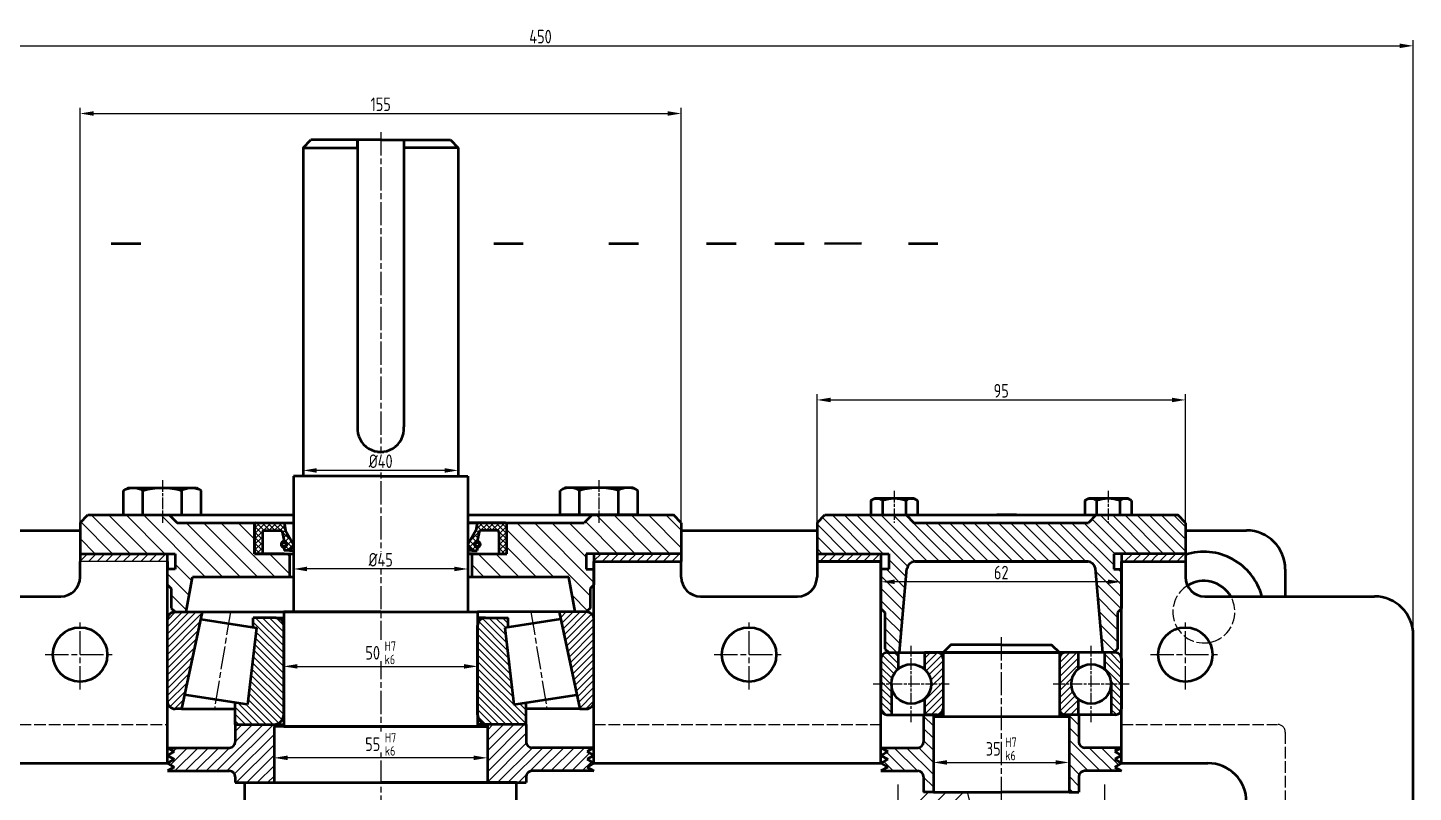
# Model space of a CAD drawing. Header units: millimetres. Extents: x -11122 to -2883, y -3177 to -1688.
# Drawn here: x -8144.8 to -7787.5, y -2977.8 to -2780.7 of the extents above; entities that cross this region are included whole.
import ezdxf

# ---------------------------------------------------------------- set-up
doc = ezdxf.new("R2010")
doc.units = ezdxf.units.MM
doc.header["$LTSCALE"] = 0.5
for name, pattern in [('AM_ISO02W050', [7.5, 6, -1.5]), ('AM_ISO08W050', [18, 12, -1.5, 3, -1.5]), ('AM_ISO08W050x2', [9, 6, -0.75, 1.5, -0.75])]:
    doc.linetypes.add(name, pattern=pattern)
for name, color, linetype, lineweight in [('AM_0', 7, 'Continuous', 50), ('AM_0N', 7, 'Continuous', 50), ('AM_3', 6, 'AM_ISO02W050', 25), ('AM_4', 3, 'Continuous', 25), ('AM_5', 3, 'Continuous', 25), ('AM_7', 4, 'AM_ISO08W050', 25), ('AM_8N', 1, 'Continuous', 25), ('nét đậm', 7, 'Continuous', 50), ('Đường tâm', 4, 'AM_ISO08W050', 25)]:
    doc.layers.add(name, color=color, linetype=linetype, lineweight=lineweight)
doc.styles.add('TCVN', font='tcvn+7284-2003i.ttf', dxfattribs={"width": 0.8, "height": 3.5})
doc.dimstyles.new('MyTemplate$0', dxfattribs={"dimtxt": 3.5, "dimasz": 3.5, "dimexe": 1.5, "dimexo": 0, "dimtad": 1, "dimtoh": 1, "dimdec": 0, "dimzin": 0, "dimtxsty": 'TCVN', "dimcen": 0, "dimclrd": 3, "dimclre": 3, "dimclrt": 1, "dimadec": 0, "dimazin": 0, "dimtfac": 1, "dimtdec": 0, "dimtofl": 0, "dimtmove": 0, "dimatfit": 3, "dimfxl": 1, "dimtfill": 1, "dimtolj": 1, "dimtzin": 0, "dimarcsym": 0})

# ---------------------------------------------------------------- blocks, each defined once
blk = doc.blocks.new('M10_dau_lu_long')
at = {"layer": 'AM_0'}
for p, q in [((3376.73, 3414.67), (3375.57, 3414)), ((3375.57, 3407.67), (3375.57, 3414)), ((3394.41, 3414.67), (3376.73, 3414.67)), ((3394.41, 3414.67), (3376.73, 3414.67)), ((3380.57, 3407.67), (3380.57, 3414)), ((3390.57, 3407.67), (3390.57, 3414)), ((3394.41, 3414.67), (3395.57, 3414)), ((3395.57, 3407.67), (3395.57, 3414)), ((3395.57, 3407.67), (3375.57, 3407.67))]:
    blk.add_line(p, q, dxfattribs=at)
for centre, radius, start, end in [((3378.07, 3409.67), 5, 60, 120), ((3385.57, 3395.67), 19, 74.7385, 105.2615), ((3393.07, 3409.67), 5, 60, 120)]:
    blk.add_arc(centre, radius, start, end, dxfattribs=at)
blk = doc.blocks.new('*D129')
at = {"layer": 'AM_5', "color": 3, "lineweight": -2, "transparency": 16777216}
for p, q in [((-8078.75, -2946.33), (-8078.75, -2943.85)), ((-8075.25, -2945.35), (-8032.25, -2945.35)), ((-8028.75, -2946.33), (-8028.75, -2943.85))]:
    blk.add_line(p, q, dxfattribs=at)
at = {"layer": 'AM_5', "color": 3, "transparency": 16777216}
for points in [[(-8075.25, -2944.77), (-8075.25, -2945.93), (-8078.75, -2945.35)], [(-8032.25, -2944.77), (-8032.25, -2945.93), (-8028.75, -2945.35)]]:
    blk.add_solid(points, dxfattribs=at)
at = {"layer": 'AM_5', "color": 1, "transparency": 16777216, "insert": (-8053.75, -2941.85), "char_height": 3.5, "attachment_point": 5, "style": 'TCVN', "bg_fill": 3, "box_fill_scale": 1.1, "bg_fill_color": 256, "bg_fill_true_color": 13158600, "bg_fill_transparency": 0}
blk.add_mtext('\\A1;50{}{\\H0.7x;\\C3;\\S H7^  k6;} ', dxfattribs=at)
blk = doc.blocks.new('*D130')
at = {"layer": 'AM_5', "color": 3, "lineweight": -2, "transparency": 16777216}
for p, q in [((-8076.25, -2920.31), (-8076.25, -2918.74)), ((-8031.25, -2920.31), (-8031.25, -2918.74)), ((-8034.75, -2920.24), (-8072.75, -2920.24))]:
    blk.add_line(p, q, dxfattribs=at)
at = {"layer": 'AM_5', "color": 3, "transparency": 16777216}
for points in [[(-8072.75, -2919.65), (-8072.75, -2920.82), (-8076.25, -2920.24)], [(-8034.75, -2919.65), (-8034.75, -2920.82), (-8031.25, -2920.24)]]:
    blk.add_solid(points, dxfattribs=at)
at = {"layer": 'AM_5', "color": 1, "transparency": 16777216, "insert": (-8053.75, -2917.86), "char_height": 3.5, "attachment_point": 5, "style": 'TCVN', "bg_fill": 3, "box_fill_scale": 1.1, "bg_fill_color": 256, "bg_fill_true_color": 13158600, "bg_fill_transparency": 0}
blk.add_mtext('\\A1;%%C45', dxfattribs=at)
blk = doc.blocks.new('*D131')
at = {"layer": 'AM_5', "color": 3, "lineweight": -2, "transparency": 16777216}
for p, q in [((-8073.75, -2875.92), (-8073.75, -2896.33)), ((-8033.75, -2875.92), (-8033.75, -2896.33)), ((-8037.25, -2894.83), (-8070.25, -2894.83))]:
    blk.add_line(p, q, dxfattribs=at)
at = {"layer": 'AM_5', "color": 3, "transparency": 16777216}
for points in [[(-8070.25, -2894.25), (-8070.25, -2895.42), (-8073.75, -2894.83)], [(-8037.25, -2894.25), (-8037.25, -2895.42), (-8033.75, -2894.83)]]:
    blk.add_solid(points, dxfattribs=at)
at = {"layer": 'AM_5', "color": 1, "transparency": 16777216, "insert": (-8053.75, -2892.46), "char_height": 3.5, "attachment_point": 5, "style": 'TCVN', "bg_fill": 3, "box_fill_scale": 1.1, "bg_fill_color": 256, "bg_fill_true_color": 13158600, "bg_fill_transparency": 0}
blk.add_mtext('\\A1;%%C40', dxfattribs=at)
blk = doc.blocks.new('*D132')
at = {"layer": 'AM_5', "color": 3, "lineweight": -2, "transparency": 16777216}
for p, q in [((-8081.25, -2968.06), (-8081.25, -2970.43)), ((-8026.25, -2968.06), (-8026.25, -2970.43)), ((-8029.75, -2968.93), (-8077.75, -2968.93))]:
    blk.add_line(p, q, dxfattribs=at)
at = {"layer": 'AM_5', "color": 3, "transparency": 16777216}
for points in [[(-8077.75, -2968.34), (-8077.75, -2969.51), (-8081.25, -2968.93)], [(-8029.75, -2968.34), (-8029.75, -2969.51), (-8026.25, -2968.93)]]:
    blk.add_solid(points, dxfattribs=at)
at = {"layer": 'AM_5', "color": 1, "transparency": 16777216, "insert": (-8053.75, -2965.43), "char_height": 3.5, "attachment_point": 5, "style": 'TCVN', "bg_fill": 3, "box_fill_scale": 1.1, "bg_fill_color": 256, "bg_fill_true_color": 13158600, "bg_fill_transparency": 0}
blk.add_mtext('\\A1;55{}{\\H0.7x;\\C3;\\S H7^  k6;} ', dxfattribs=at)
blk = doc.blocks.new('*D136')
at = {"layer": 'AM_5', "color": 3, "lineweight": -2, "transparency": 16777216}
for p, q in [((-7911.25, -2967.81), (-7911.25, -2971.62)), ((-7876.25, -2967.81), (-7876.25, -2971.62)), ((-7907.75, -2970.12), (-7879.75, -2970.12))]:
    blk.add_line(p, q, dxfattribs=at)
at = {"layer": 'AM_5', "color": 3, "transparency": 16777216}
for points in [[(-7907.75, -2969.54), (-7907.75, -2970.7), (-7911.25, -2970.12)], [(-7879.75, -2969.54), (-7879.75, -2970.7), (-7876.25, -2970.12)]]:
    blk.add_solid(points, dxfattribs=at)
at = {"layer": 'AM_5', "color": 1, "transparency": 16777216, "insert": (-7893.75, -2966.62), "char_height": 3.5, "attachment_point": 5, "style": 'TCVN', "bg_fill": 3, "box_fill_scale": 1.1, "bg_fill_color": 256, "bg_fill_true_color": 13158600, "bg_fill_transparency": 0}
blk.add_mtext('\\A1;35{}{\\H0.7x;\\C3;\\S H7^  k6;} ', dxfattribs=at)
blk = doc.blocks.new('*D141')
at = {"layer": 'AM_5', "color": 3, "lineweight": -2, "transparency": 16777216}
for p, q in [((-7941.25, -2918.31), (-7941.25, -2875.16)), ((-7846.25, -2918.31), (-7846.25, -2875.16)), ((-7937.75, -2876.66), (-7849.75, -2876.66))]:
    blk.add_line(p, q, dxfattribs=at)
at = {"layer": 'AM_5', "color": 3, "transparency": 16777216}
for points in [[(-7937.75, -2876.08), (-7937.75, -2877.25), (-7941.25, -2876.66)], [(-7849.75, -2876.08), (-7849.75, -2877.25), (-7846.25, -2876.66)]]:
    blk.add_solid(points, dxfattribs=at)
at = {"layer": 'AM_5', "color": 1, "transparency": 16777216, "insert": (-7893.75, -2874.29), "char_height": 3.5, "attachment_point": 5, "style": 'TCVN', "bg_fill": 3, "box_fill_scale": 1.1, "bg_fill_color": 256, "bg_fill_true_color": 13158600, "bg_fill_transparency": 0}
blk.add_mtext('\\A1;95', dxfattribs=at)
blk = doc.blocks.new('*D142')
at = {"layer": 'AM_5', "color": 3, "lineweight": -2, "transparency": 16777216}
for p, q in [((-7924.75, -2918.31), (-7924.75, -2925.04)), ((-7862.75, -2918.31), (-7862.75, -2925.04)), ((-7866.25, -2923.54), (-7921.25, -2923.54))]:
    blk.add_line(p, q, dxfattribs=at)
at = {"layer": 'AM_5', "color": 3, "transparency": 16777216}
for points in [[(-7921.25, -2922.96), (-7921.25, -2924.12), (-7924.75, -2923.54)], [(-7866.25, -2922.96), (-7866.25, -2924.12), (-7862.75, -2923.54)]]:
    blk.add_solid(points, dxfattribs=at)
at = {"layer": 'AM_5', "color": 1, "transparency": 16777216, "insert": (-7893.75, -2921.17), "char_height": 3.5, "attachment_point": 5, "style": 'TCVN', "bg_fill": 3, "box_fill_scale": 1.1, "bg_fill_color": 256, "bg_fill_true_color": 13158600, "bg_fill_transparency": 0}
blk.add_mtext('\\A1;62', dxfattribs=at)
blk = doc.blocks.new('*D144')
at = {"layer": 'AM_5', "color": 3, "lineweight": -2, "transparency": 16777216}
for p, q in [((-8131.25, -2918.31), (-8131.25, -2801.31)), ((-8127.75, -2802.81), (-7979.75, -2802.81)), ((-7976.25, -2918.31), (-7976.25, -2801.31))]:
    blk.add_line(p, q, dxfattribs=at)
at = {"layer": 'AM_5', "color": 3, "transparency": 16777216}
for points in [[(-8127.75, -2802.23), (-8127.75, -2803.4), (-8131.25, -2802.81)], [(-7979.75, -2802.23), (-7979.75, -2803.4), (-7976.25, -2802.81)]]:
    blk.add_solid(points, dxfattribs=at)
at = {"layer": 'AM_5', "color": 1, "transparency": 16777216, "insert": (-8053.75, -2800.44), "char_height": 3.5, "attachment_point": 5, "style": 'TCVN', "bg_fill": 3, "box_fill_scale": 1.1, "bg_fill_color": 256, "bg_fill_true_color": 13158600, "bg_fill_transparency": 0}
blk.add_mtext('\\A1;155', dxfattribs=at)
blk = doc.blocks.new('*D145')
at = {"layer": 'AM_5', "color": 3, "lineweight": -2, "transparency": 16777216}
for p, q in [((-8237.59, -2987.31), (-8237.59, -2783.87)), ((-8234.09, -2785.37), (-7791, -2785.37)), ((-7787.5, -2987.31), (-7787.5, -2783.87))]:
    blk.add_line(p, q, dxfattribs=at)
at = {"layer": 'AM_5', "color": 3, "transparency": 16777216}
for points in [[(-8234.09, -2784.79), (-8234.09, -2785.95), (-8237.59, -2785.37)], [(-7791, -2784.79), (-7791, -2785.95), (-7787.5, -2785.37)]]:
    blk.add_solid(points, dxfattribs=at)
at = {"layer": 'AM_5', "color": 1, "transparency": 16777216, "insert": (-8012.54, -2782.99), "char_height": 3.5, "attachment_point": 5, "style": 'TCVN', "bg_fill": 3, "box_fill_scale": 1.1, "bg_fill_color": 256, "bg_fill_true_color": 13158600, "bg_fill_transparency": 0}
blk.add_mtext('\\A1;450', dxfattribs=at)

msp = doc.modelspace()

# ---------------------------------------------------------------- hatches: boundary and pattern name
h = msp.add_hatch()
h.set_pattern_fill('ANSI31', color=1, scale=10)
h.set_pattern_definition([(45, (-29, 3.9097), (-0.88388348, 0.88388348), [])])
h.paths.add_polyline_path([(-8108.75, -2954.31, 0.414214), (-8106.75, -2956.31), (-8105.14, -2956.31), (-8099.75, -2931.31), (-8106.75, -2931.31, 0.414214), (-8108.75, -2933.31)])
h.paths.add_polyline_path([(-8002.36, -2956.31), (-8000.75, -2956.31, 0.414214), (-7998.75, -2954.31), (-7998.75, -2933.31, 0.414214), (-8000.75, -2931.31), (-8007.75, -2931.31)])
h = msp.add_hatch()
h.set_pattern_fill('ANSI31', color=1, scale=10, angle=90)
h.set_pattern_definition([(135, (-29, 3.9097), (-0.88388348, -0.88388348), [])])
h.paths.add_polyline_path([(-8088.1, -2955.2), (-8091.25, -2954.71), (-8091.25, -2960.31), (-8081.25, -2960.31, 0.414214), (-8078.75, -2957.81), (-8078.75, -2934.84, 0.414214), (-8080.75, -2932.84), (-8086.61, -2932.84), (-8086.61, -2935.26), (-8085.81, -2935.38)])
h.paths.add_polyline_path([(-8028.75, -2957.81, 0.414214), (-8026.25, -2960.31), (-8016.25, -2960.31), (-8016.25, -2954.71), (-8019.4, -2955.2), (-8021.7, -2935.38), (-8020.89, -2935.26), (-8020.89, -2932.84), (-8026.75, -2932.84, 0.414214), (-8028.75, -2934.84)])
at = {"layer": 'AM_7', "lineweight": 25}
h = msp.add_hatch(dxfattribs=at)
h.set_pattern_fill('ANSI31', color=256, angle=90)
h.set_pattern_definition([(135, (-9000.6033, -5522.9193), (-2.245064, -2.245064), [])])
h.paths.add_polyline_path([(-8077.25, -2922.31), (-8077.25, -2916.31), (-8086.25, -2916.31), (-8086.25, -2908.31), (-8106.25, -2908.31), (-8108.25, -2906.31), (-8129.25, -2906.31), (-8131.25, -2908.31), (-8131.25, -2916.31), (-8109.75, -2916.31), (-8106.75, -2916.31), (-8106.75, -2920.31), (-8108.75, -2920.31), (-8108.75, -2924.31), (-8107.75, -2925.31), (-8107.75, -2930.31), (-8106.75, -2931.31), (-8103.87, -2931.31), (-8102.28, -2922.31)])
h.paths.add_polyline_path([(-8021.25, -2908.31), (-8021.25, -2916.31), (-8030.25, -2916.31), (-8030.25, -2922.31), (-8005.23, -2922.31), (-8003.64, -2931.31), (-8000.75, -2931.31), (-7999.75, -2930.31), (-7999.75, -2925.31), (-7998.75, -2924.31), (-7998.75, -2920.31), (-8000.75, -2920.31), (-8000.75, -2916.31), (-7976.25, -2916.31), (-7976.25, -2908.31), (-7978.25, -2906.31), (-7999.25, -2906.31), (-8001.25, -2908.31)])
at = {"layer": 'AM_7'}
h = msp.add_hatch(dxfattribs=at)
h.set_pattern_fill('ANSI31', color=256, scale=0.7, angle=90)
h.paths.add_polyline_path([(-7911.25, -2957.81), (-7913.75, -2957.81), (-7913.75, -2964.81, -0.414214), (-7915.25, -2966.31), (-7924.75, -2966.31), (-7923.02, -2967.31), (-7924.75, -2968.31), (-7923.02, -2969.31), (-7924.75, -2970.31), (-7923.02, -2971.31), (-7924.75, -2972.31), (-7915.25, -2972.31, -0.414214), (-7913.75, -2973.81), (-7913.75, -2977.81), (-7911.25, -2977.81)])
h.paths.add_polyline_path([(-7862.75, -2968.31), (-7864.48, -2967.31), (-7862.75, -2966.31), (-7872.25, -2966.31, -0.414214), (-7873.75, -2964.81), (-7873.75, -2957.81), (-7876.25, -2957.81), (-7876.25, -2977.81), (-7873.75, -2977.81), (-7873.75, -2973.81, -0.414214), (-7872.25, -2972.31), (-7862.75, -2972.31), (-7864.48, -2971.31), (-7862.75, -2970.31), (-7864.48, -2969.31)])
h.paths.add_polyline_path([(-7863.75, -2931.43), (-7862.75, -2930.43), (-7862.75, -2920.31), (-7864.75, -2920.31), (-7864.75, -2916.31), (-7846.25, -2916.31), (-7846.25, -2908.31), (-7848.25, -2906.31), (-7869.25, -2906.31), (-7871.25, -2908.31), (-7916.25, -2908.31), (-7918.25, -2906.31), (-7939.25, -2906.31), (-7941.25, -2908.31), (-7941.25, -2916.31), (-7922.75, -2916.31), (-7922.75, -2920.31), (-7924.75, -2920.31), (-7924.75, -2930.43), (-7923.75, -2931.43), (-7923.75, -2940.81), (-7922.75, -2941.81), (-7919.94, -2941.81), (-7918.05, -2920.14, -0.388879), (-7916.05, -2918.31), (-7871.45, -2918.31, -0.388879), (-7869.46, -2920.14), (-7867.56, -2941.81), (-7864.75, -2941.81), (-7863.75, -2940.81)])
h = msp.add_hatch(dxfattribs=at)
h.set_pattern_fill('ANSI31', color=256, scale=0.5)
h.paths.add_polyline_path([(-8108.75, -2916.31), (-8109.75, -2916.31), (-8131.25, -2916.31), (-8131.25, -2918.31), (-8108.75, -2918.31)])
h.paths.add_polyline_path([(-7976.25, -2916.31), (-7998.75, -2916.31), (-7998.75, -2918.31), (-7976.25, -2918.31)])
h.paths.add_polyline_path([(-7924.75, -2916.31), (-7941.25, -2916.31), (-7941.25, -2918.31), (-7924.75, -2918.31)])
h.paths.add_polyline_path([(-7846.25, -2916.31), (-7862.75, -2916.31), (-7862.75, -2918.31), (-7846.25, -2918.31)])
h.paths.add_polyline_path([(-7854.02, -2917.64, -1), (-7854.45, -2917.64, -1)], flags=16)
at = {"layer": 'AM_7', "lineweight": 25}
h = msp.add_hatch(dxfattribs=at)
h.set_pattern_fill('ANSI31', color=256, scale=0.4, angle=90)
h.set_pattern_definition([(135, (-9000.6033, -5522.9193), (-0.8980256, -0.8980256), [])])
h.paths.add_polyline_path([(-7862.75, -2943.31, 0.414214), (-7864.25, -2941.81), (-7867.16, -2941.81), (-7867.16, -2946.06, -0.2145), (-7865.43, -2949.89), (-7865.43, -2957.81), (-7864.25, -2957.81, 0.414214), (-7862.75, -2956.31)])
h.paths.add_polyline_path([(-7920.35, -2946.06), (-7920.35, -2941.81), (-7922.75, -2941.81), (-7923.25, -2941.81, 0.414214), (-7924.75, -2943.31), (-7924.75, -2956.31, 0.414214), (-7923.25, -2957.81), (-7922.07, -2957.81), (-7922.07, -2949.89, -0.2145)])
h = msp.add_hatch(dxfattribs=at)
h.set_pattern_fill('ANSI31', color=256, scale=0.4)
h.set_pattern_definition([(45, (-9000.6033, -5522.9193), (-0.8980256, 0.8980256), [])])
h.paths.add_polyline_path([(-7908.75, -2943.31, 0.414214), (-7910.25, -2941.81), (-7913.55, -2941.81), (-7913.55, -2946.06, -0.2145), (-7911.83, -2949.89, -0.2145), (-7913.55, -2953.72), (-7913.55, -2957.81), (-7910.25, -2957.81, 0.414214), (-7908.75, -2956.31)])
h.paths.add_polyline_path([(-7873.95, -2941.81), (-7877.25, -2941.81, 0.414214), (-7878.75, -2943.31), (-7878.75, -2956.31, 0.414214), (-7877.25, -2957.81), (-7873.95, -2957.81), (-7873.95, -2953.72, -0.2145), (-7875.67, -2949.89, -0.2145), (-7873.95, -2946.06)])
h.paths.add_polyline_path([(-7873.95, -3054.9), (-7873.95, -3050.81), (-7877.25, -3050.81, 0.414214), (-7878.75, -3052.31), (-7878.75, -3065.31, 0.414214), (-7877.25, -3066.81), (-7873.95, -3066.81), (-7873.95, -3062.56, -0.2145), (-7875.67, -3058.73, -0.2145)])
h.paths.add_polyline_path([(-7913.55, -3050.81), (-7913.55, -3054.9, -0.2145), (-7911.83, -3058.73, -0.2145), (-7913.55, -3062.56), (-7913.55, -3066.81), (-7910.25, -3066.81, 0.414214), (-7908.75, -3065.31), (-7908.75, -3052.31, 0.414214), (-7910.25, -3050.81)])
h = msp.add_hatch(dxfattribs=at)
h.set_pattern_fill('ANSI31', color=256, scale=0.6)
h.set_pattern_definition([(45, (-9000.6033, -5522.9193), (-1.3470384, 1.3470384), [])])
h.paths.add_polyline_path([(-8026.25, -2975.31), (-8016.25, -2975.31), (-8016.25, -2973.81, -0.414214), (-8014.75, -2972.31), (-7998.75, -2972.31), (-8000.48, -2971.31), (-7998.75, -2970.31), (-8000.48, -2969.31), (-7998.75, -2968.31), (-8000.48, -2967.31), (-7998.75, -2966.31), (-8014.75, -2966.31, -0.414214), (-8016.25, -2964.81), (-8016.25, -2960.31), (-8026.25, -2960.31)])
h.paths.add_polyline_path([(-8081.25, -2960.31), (-8091.25, -2960.31), (-8091.25, -2964.81, -0.414214), (-8092.75, -2966.31), (-8108.75, -2966.31), (-8107.02, -2967.31), (-8108.75, -2968.31), (-8107.02, -2969.31), (-8108.75, -2970.31), (-8107.02, -2971.31), (-8108.75, -2972.31), (-8092.75, -2972.31, -0.414214), (-8091.25, -2973.81), (-8091.25, -2975.31), (-8081.25, -2975.31)])
at = {"layer": 'AM_7'}
h = msp.add_hatch(dxfattribs=at)
h.set_pattern_fill('ANSI31', color=256)
edge = h.paths.add_edge_path()
edge.add_spline(control_points=[(-7893.75, -3009.43), (-7895.6, -3008.62), (-7903.54, -3006.07), (-7896.45, -3000.12), (-7902.5, -2977.81)], knot_values=[0, 0, 0, 0, 6.170488, 25.158334, 25.158334, 25.158334, 25.158334], degree=3, periodic=0)
edge.add_line((-7902.5, -2977.81), (-7913.75, -2977.81))
edge.add_line((-7913.75, -2977.81), (-7916.67, -2977.81))
edge.add_line((-7916.67, -2977.81), (-7916.67, -3030.81))
edge.add_line((-7916.67, -3030.81), (-7901.95, -3030.81))
edge.add_spline(control_points=[(-7901.95, -3030.81), (-7900.12, -3029.26), (-7896.62, -3025.92), (-7893.75, -3022.43)], knot_values=[40.173751, 40.173751, 40.173751, 40.173751, 48.466243, 48.466243, 48.466243, 48.466243], degree=3, periodic=0)
edge.add_line((-7893.75, -3022.43), (-7893.75, -3009.43))
edge = h.paths.add_edge_path()
edge.add_spline(control_points=[(-7893.75, -3022.43), (-7891.37, -3019.53), (-7887.15, -3013), (-7891.32, -3010.48), (-7893.75, -3009.43)], knot_values=[25.158334, 25.158334, 25.158334, 25.158334, 32.067325, 40.173751, 40.173751, 40.173751, 40.173751], degree=3, periodic=0)
edge.add_line((-7893.75, -3009.43), (-7893.75, -3022.43))

# ---------------------------------------------------------------- linework, layer by layer
for p, q in [((-8076.25, -2906.31), (-8076.25, -2922.31)), ((-8031.25, -2906.31), (-8031.25, -2926.31)), ((-8031.25, -2906.31), (-8031.25, -2922.31)), ((-8031.25, -2906.31), (-8031.25, -2922.31)), ((-7976.25, -2918.31), (-7998.75, -2918.31)), ((-7998.75, -2918.31), (-7976.25, -2918.31)), ((-8076.25, -2920.31), (-8076.25, -2922.31)), ((-8076.25, -2920.31), (-8076.25, -2922.31)), ((-8031.25, -2920.31), (-8031.25, -2922.31)), ((-8106.75, -2931.31), (-8103.87, -2931.31)), ((-8106.75, -2931.31), (-8103.87, -2931.31)), ((-8000.75, -2931.31), (-8003.64, -2931.31)), ((-7878.75, -2957.81), (-7873.75, -2957.81)), ((-8081.25, -2960.31), (-8081.25, -2975.31)), ((-8081.25, -2960.31), (-8081.25, -2975.31)), ((-8028.75, -2960.31), (-8016.25, -2960.31)), ((-8026.25, -2960.31), (-8026.25, -2975.31)), ((-8083.75, -2975.31), (-8023.75, -2975.31)), ((-7913.75, -2977.81), (-7873.75, -2977.81))]:
    msp.add_line(p, q)
at = {"layer": 'AM_0'}
for p, q in [((-8073.75, -2811.63), (-8071.75, -2809.63)), ((-8053.75, -2809.63), (-8071.75, -2809.63)), ((-8053.75, -2809.63), (-8035.75, -2809.63)), ((-8035.75, -2809.63), (-8033.75, -2811.63)), ((-8073.75, -2811.63), (-8073.75, -2896.31)), ((-8073.75, -2811.63), (-8059.75, -2811.63)), ((-8033.75, -2811.63), (-8047.75, -2811.63)), ((-8033.75, -2811.63), (-8033.75, -2896.31)), ((-8115.62, -2836.38), (-8123.23, -2836.38)), ((-8016.99, -2836.38), (-8024.59, -2836.38)), ((-7987.31, -2836.38), (-7994.92, -2836.38)), ((-7962.11, -2836.38), (-7969.71, -2836.38)), ((-7944.55, -2836.38), (-7952.15, -2836.38)), ((-7929.81, -2836.33), (-7939.33, -2836.39)), ((-7910.07, -2836.38), (-7917.67, -2836.38)), ((-8053.75, -2896.31), (-8076.25, -2896.31)), ((-8076.25, -2896.31), (-8076.25, -2931.31)), ((-8053.75, -2896.31), (-8031.25, -2896.31)), ((-8031.25, -2896.31), (-8031.25, -2931.31)), ((-8131.25, -2908.31), (-8129.25, -2906.31)), ((-8129.25, -2906.31), (-8076.25, -2906.31)), ((-8108.25, -2906.31), (-8106.25, -2908.31)), ((-8031.25, -2906.31), (-7978.25, -2906.31)), ((-7999.25, -2906.31), (-8001.25, -2908.31)), ((-7976.25, -2908.31), (-7978.25, -2906.31)), ((-7941.25, -2908.31), (-7939.25, -2906.31)), ((-7939.25, -2906.31), (-7848.25, -2906.31)), ((-7918.25, -2906.31), (-7916.25, -2908.31)), ((-7869.25, -2906.31), (-7871.25, -2908.31)), ((-7846.25, -2908.31), (-7848.25, -2906.31)), ((-8202.59, -2910.31), (-8131.25, -2910.31)), ((-8131.25, -2908.31), (-8131.25, -2918.31)), ((-8106.25, -2908.31), (-8076.25, -2908.31)), ((-8031.25, -2908.31), (-8001.25, -2908.31)), ((-7976.25, -2908.31), (-7976.25, -2918.31)), ((-7976.25, -2910.31), (-7941.25, -2910.31)), ((-7941.25, -2908.31), (-7941.25, -2918.31)), ((-7916.25, -2908.31), (-7871.25, -2908.31)), ((-7846.25, -2908.31), (-7846.25, -2918.31)), ((-7846.25, -2910.31), (-7830.5, -2910.31)), ((-8131.25, -2916.31), (-8109.75, -2916.31)), ((-8131.25, -2922.31), (-8131.25, -2918.31)), ((-8109.75, -2916.31), (-8106.75, -2916.31)), ((-8108.75, -2920.31), (-8108.75, -2916.31)), ((-8108.75, -2918.31), (-8108.75, -2920.31)), ((-8106.75, -2916.31), (-8106.75, -2920.31)), ((-8077.25, -2916.31), (-8077.25, -2922.31)), ((-8030.25, -2916.31), (-8030.25, -2922.31)), ((-7976.25, -2916.31), (-8000.75, -2916.31)), ((-8000.75, -2916.31), (-8000.75, -2920.31)), ((-7998.75, -2916.31), (-7998.75, -2924.31)), ((-7998.75, -2970.31), (-7998.75, -2918.31)), ((-7998.75, -2918.31), (-7976.25, -2918.31)), ((-7976.25, -2922.31), (-7976.25, -2918.31)), ((-7941.25, -2916.31), (-7922.75, -2916.31)), ((-7941.25, -2918.31), (-7941.25, -2922.31)), ((-7924.75, -2918.31), (-7941.25, -2918.31)), ((-7941.25, -2918.31), (-7924.75, -2918.31)), ((-7924.75, -2916.31), (-7924.75, -2930.43)), ((-7924.75, -2970.31), (-7924.75, -2918.31)), ((-7922.75, -2916.31), (-7922.75, -2920.31)), ((-7871.45, -2918.31), (-7916.05, -2918.31)), ((-7916.05, -2918.31), (-7871.45, -2918.31)), ((-7846.25, -2916.31), (-7864.75, -2916.31)), ((-7864.75, -2916.31), (-7864.75, -2920.31)), ((-7862.75, -2916.31), (-7862.75, -2930.43)), ((-7862.75, -2970.31), (-7862.75, -2918.31)), ((-7862.75, -2918.31), (-7846.25, -2918.31)), ((-7862.75, -2918.31), (-7846.25, -2918.31)), ((-7846.25, -2918.31), (-7846.25, -2922.31)), ((-8108.75, -2970.31), (-8108.75, -2920.31)), ((-8106.75, -2920.31), (-8108.75, -2920.31)), ((-8103.87, -2931.31), (-8102.28, -2922.31)), ((-8076.25, -2922.31), (-8102.28, -2922.31)), ((-8005.23, -2922.31), (-8031.25, -2922.31)), ((-8003.64, -2931.31), (-8005.23, -2922.31)), ((-8000.75, -2920.31), (-7998.75, -2920.31)), ((-7922.75, -2920.31), (-7924.75, -2920.31)), ((-7919.94, -2941.81), (-7918.05, -2920.14)), ((-7867.56, -2941.81), (-7869.46, -2920.14)), ((-7864.75, -2920.31), (-7862.75, -2920.31)), ((-7820.5, -2920.31), (-7820.5, -2927.31)), ((-8108.75, -2924.31), (-8107.75, -2925.31)), ((-8107.75, -2925.31), (-8107.75, -2930.31)), ((-7998.75, -2924.31), (-7999.75, -2925.31)), ((-7999.75, -2925.31), (-7999.75, -2930.31)), ((-8235.59, -2927.31), (-8136.25, -2927.31)), ((-7971.25, -2927.31), (-7946.25, -2927.31)), ((-7841.25, -2927.31), (-7797.5, -2927.31)), ((-8107.75, -2930.31), (-8106.75, -2931.31)), ((-8106.75, -2931.31), (-8099.75, -2931.31)), ((-8099.75, -2931.31), (-8105.14, -2956.31)), ((-8099.75, -2931.31), (-8078.75, -2931.31)), ((-8080.75, -2932.84), (-8086.61, -2932.84)), ((-8086.61, -2935.26), (-8086.61, -2932.84)), ((-8080.75, -2932.84), (-8078.75, -2932.84)), ((-8078.75, -2931.31), (-8028.75, -2931.31)), ((-8078.75, -2931.31), (-8078.75, -2960.31)), ((-8078.75, -2931.31), (-8028.75, -2931.31)), ((-8078.75, -2931.31), (-8078.75, -2960.31)), ((-8078.75, -2931.31), (-8028.75, -2931.31)), ((-8028.75, -2931.31), (-8028.75, -2960.31)), ((-8007.75, -2931.31), (-8028.75, -2931.31)), ((-8028.75, -2931.31), (-8028.75, -2960.31)), ((-8026.75, -2932.84), (-8028.75, -2932.84)), ((-8026.75, -2932.84), (-8020.89, -2932.84)), ((-8020.89, -2935.26), (-8020.89, -2932.84)), ((-8007.75, -2931.31), (-8002.36, -2956.31)), ((-8000.75, -2931.31), (-8007.75, -2931.31)), ((-7999.75, -2930.31), (-8000.75, -2931.31)), ((-7924.75, -2930.43), (-7923.75, -2931.43)), ((-7923.75, -2931.43), (-7923.75, -2940.81)), ((-7862.75, -2930.43), (-7863.75, -2931.43)), ((-7863.75, -2931.43), (-7863.75, -2940.81)), ((-8108.75, -2954.31), (-8108.75, -2933.31)), ((-8100.15, -2933.15), (-8085.81, -2935.38)), ((-8085.81, -2935.38), (-8088.1, -2955.2)), ((-8078.75, -2957.81), (-8078.75, -2934.84)), ((-8028.75, -2957.81), (-8028.75, -2934.84)), ((-8007.36, -2933.15), (-8021.7, -2935.38)), ((-8021.7, -2935.38), (-8019.4, -2955.2)), ((-7998.75, -2954.31), (-7998.75, -2933.31)), ((-7787.5, -3071.31), (-7787.5, -2937.31)), ((-7924.75, -2943.31), (-7924.75, -2956.31)), ((-7923.75, -2940.81), (-7922.75, -2941.81)), ((-7923.25, -2941.81), (-7910.25, -2941.81)), ((-7922.75, -2941.81), (-7919.94, -2941.81)), ((-7920.35, -2941.81), (-7920.35, -2946.06)), ((-7913.55, -2941.81), (-7913.55, -2946.06)), ((-7873.95, -2941.81), (-7913.55, -2941.81)), ((-7908.75, -2941.81), (-7878.75, -2941.81)), ((-7908.75, -2943.31), (-7908.75, -2958.31)), ((-7878.75, -2943.31), (-7878.75, -2958.31)), ((-7864.25, -2941.81), (-7877.25, -2941.81)), ((-7873.95, -2941.81), (-7873.95, -2946.06)), ((-7864.75, -2941.81), (-7867.56, -2941.81)), ((-7867.16, -2941.81), (-7867.16, -2946.06)), ((-7863.75, -2940.81), (-7864.75, -2941.81)), ((-7862.75, -2943.31), (-7862.75, -2956.31)), ((-7922.07, -2949.89), (-7922.07, -2957.81)), ((-7865.43, -2949.89), (-7865.43, -2957.81)), ((-8088.1, -2955.2), (-8104.36, -2952.67)), ((-8019.4, -2955.2), (-8003.15, -2952.67)), ((-7913.55, -2953.72), (-7913.55, -2957.81)), ((-7873.95, -2953.72), (-7873.95, -2957.81)), ((-8105.14, -2956.31), (-8106.75, -2956.31)), ((-8105.14, -2956.31), (-8091.25, -2956.31)), ((-8091.25, -2960.31), (-8091.25, -2954.71)), ((-8016.25, -2960.31), (-8016.25, -2954.71)), ((-8002.36, -2956.31), (-8016.25, -2956.31)), ((-8002.36, -2956.31), (-8000.75, -2956.31)), ((-7923.25, -2957.81), (-7910.25, -2957.81)), ((-7913.75, -2957.81), (-7913.75, -2964.81)), ((-7913.75, -2957.81), (-7908.75, -2957.81)), ((-7910.25, -2957.81), (-7913.55, -2957.81)), ((-7910.25, -2957.81), (-7911.25, -2957.81)), ((-7911.25, -2957.81), (-7911.25, -2977.81)), ((-7911.25, -2957.81), (-7911.25, -2977.81)), ((-7878.75, -2957.81), (-7876.25, -2957.81)), ((-7873.95, -2957.81), (-7878.75, -2957.81)), ((-7864.25, -2957.81), (-7877.25, -2957.81)), ((-7876.25, -2957.81), (-7876.25, -2977.81)), ((-7876.25, -2957.81), (-7876.25, -2977.81)), ((-7873.75, -2957.81), (-7873.75, -2964.81)), ((-8091.25, -2960.31), (-8091.25, -2964.81)), ((-8091.25, -2960.31), (-8081.25, -2960.31)), ((-8081.25, -2960.31), (-8078.75, -2960.31)), ((-8053.75, -2960.81), (-8081.25, -2960.81)), ((-8081.25, -2960.81), (-8081.25, -2975.31)), ((-8053.75, -2960.81), (-8026.25, -2960.81)), ((-8026.25, -2960.31), (-8028.75, -2960.31)), ((-8026.25, -2960.31), (-8026.25, -2975.31)), ((-8016.25, -2960.31), (-8026.25, -2960.31)), ((-8026.25, -2960.81), (-8026.25, -2975.31)), ((-8016.25, -2960.31), (-8016.25, -2964.81)), ((-7911.25, -2958.31), (-7876.25, -2958.31)), ((-8108.75, -2966.31), (-8092.75, -2966.31)), ((-8108.75, -2966.31), (-8107.02, -2967.31)), ((-8107.02, -2967.31), (-8108.75, -2968.31)), ((-8108.75, -2968.31), (-8107.02, -2969.31)), ((-7998.75, -2966.31), (-8014.75, -2966.31)), ((-7998.75, -2966.31), (-8000.48, -2967.31)), ((-8000.48, -2967.31), (-7998.75, -2968.31)), ((-7998.75, -2968.31), (-8000.48, -2969.31)), ((-7924.75, -2966.31), (-7915.25, -2966.31)), ((-7924.75, -2966.31), (-7923.02, -2967.31)), ((-7923.02, -2967.31), (-7924.75, -2968.31)), ((-7924.75, -2968.31), (-7923.02, -2969.31)), ((-7862.75, -2966.31), (-7872.25, -2966.31)), ((-7862.75, -2966.31), (-7864.48, -2967.31)), ((-7864.48, -2967.31), (-7862.75, -2968.31)), ((-7862.75, -2968.31), (-7864.48, -2969.31)), ((-8192.59, -2970.31), (-8108.75, -2970.31)), ((-8107.02, -2969.31), (-8108.75, -2970.31)), ((-8108.75, -2970.31), (-8107.02, -2971.31)), ((-8107.02, -2971.31), (-8108.75, -2972.31)), ((-8108.75, -2972.31), (-8092.75, -2972.31)), ((-7998.75, -2972.31), (-8014.75, -2972.31)), ((-8000.48, -2969.31), (-7998.75, -2970.31)), ((-7998.75, -2970.31), (-8000.48, -2971.31)), ((-8000.48, -2971.31), (-7998.75, -2972.31)), ((-7998.75, -2970.31), (-7924.75, -2970.31)), ((-7923.02, -2969.31), (-7924.75, -2970.31)), ((-7924.75, -2970.31), (-7923.02, -2971.31)), ((-7923.02, -2971.31), (-7924.75, -2972.31)), ((-7924.75, -2972.31), (-7915.25, -2972.31)), ((-7862.75, -2972.31), (-7872.25, -2972.31)), ((-7864.48, -2969.31), (-7862.75, -2970.31)), ((-7862.75, -2970.31), (-7864.48, -2971.31)), ((-7864.48, -2971.31), (-7862.75, -2972.31)), ((-7862.75, -2970.31), (-7840.5, -2970.31)), ((-8091.25, -2973.81), (-8091.25, -2975.31)), ((-8091.25, -2975.31), (-8016.25, -2975.31)), ((-8088.75, -2980.31), (-8088.75, -2975.31)), ((-8088.75, -2975.31), (-8053.75, -2975.31)), ((-8018.75, -2975.31), (-8053.75, -2975.31)), ((-8018.75, -2980.31), (-8018.75, -2975.31)), ((-8016.25, -2973.81), (-8016.25, -2975.31)), ((-7913.75, -2973.81), (-7913.75, -2977.81)), ((-7873.75, -2973.81), (-7873.75, -2977.81)), ((-7911.25, -2977.81), (-7913.75, -2977.81)), ((-7911.25, -2977.81), (-7893.75, -2977.81)), ((-7876.25, -2977.81), (-7893.75, -2977.81)), ((-7876.25, -2977.81), (-7873.75, -2977.81))]:
    msp.add_line(p, q, dxfattribs=at)
at = {"layer": 'AM_0', "lineweight": 50}
for p, q in [((-8086.25, -2916.31), (-8086.25, -2908.31)), ((-8086.25, -2908.31), (-8076.25, -2908.31)), ((-8086.25, -2908.31), (-8086.25, -2916.31)), ((-8085.85, -2908.31), (-8084.25, -2908.31)), ((-8084.25, -2908.31), (-8076.25, -2908.31)), ((-8084.25, -2910.71), (-8084.25, -2916.31)), ((-8083.85, -2910.31), (-8079.21, -2910.31)), ((-8079.21, -2910.31), (-8078.65, -2913.11)), ((-8078.65, -2908.31), (-8078.25, -2910.31)), ((-8078.25, -2910.31), (-8076.25, -2913.91)), ((-8029.25, -2910.31), (-8031.25, -2913.91)), ((-8028.85, -2908.31), (-8029.25, -2910.31)), ((-8028.29, -2910.31), (-8028.85, -2913.11)), ((-8023.65, -2910.31), (-8028.29, -2910.31)), ((-8023.25, -2910.71), (-8023.25, -2916.31)), ((-8021.25, -2916.31), (-8021.25, -2908.31)), ((-8078.65, -2914.71), (-8078.65, -2915.51)), ((-8076.25, -2913.91), (-8077.25, -2915.51)), ((-8031.25, -2913.91), (-8030.25, -2915.51)), ((-8028.85, -2914.71), (-8028.85, -2915.51)), ((-8086.25, -2916.31), (-8076.25, -2916.31)), ((-8085.85, -2916.31), (-8084.25, -2916.31)), ((-8085.85, -2916.31), (-8084.25, -2916.31)), ((-8077.25, -2915.51), (-8078.65, -2915.51)), ((-8077.25, -2915.51), (-8076.25, -2915.51)), ((-8030.25, -2915.51), (-8031.25, -2915.51)), ((-8031.25, -2916.31), (-8021.25, -2916.31)), ((-8030.25, -2915.51), (-8028.85, -2915.51))]:
    msp.add_line(p, q, dxfattribs=at)
at = {"layer": 'AM_0', "lineweight": 25}
for p, q in [((-8076.25, -2908.31), (-8076.25, -2916.31)), ((-8108.75, -2918.31), (-8131.25, -2918.31)), ((-8108.75, -2920.31), (-8108.75, -2924.31))]:
    msp.add_line(p, q, dxfattribs=at)
at = {"layer": 'AM_0'}
for points in [[(-8053.75, -2931.31), (-8078.75, -2931.31), (-8078.75, -2960.81), (-8053.75, -2960.81)], [(-8053.75, -2931.31), (-8028.75, -2931.31), (-8028.75, -2960.81), (-8053.75, -2960.81)], [(-7893.75, -2939.81), (-7906.75, -2939.81), (-7908.75, -2941.81), (-7908.75, -2956.31)], [(-7893.75, -2939.81), (-7880.75, -2939.81), (-7878.75, -2941.81), (-7878.75, -2956.31)]]:
    msp.add_lwpolyline(points, dxfattribs=at)
at = {"layer": 'AM_0', "lineweight": 50}
for centre in [(-8078.65, -2913.91), (-8028.85, -2913.91)]:
    msp.add_circle(centre, 0.52, dxfattribs=at)
at = {"layer": 'AM_0'}
for centre, radius in [((-8131.25, -2942.31), 7), ((-7958.75, -2942.31), 7), ((-7846.27, -2942.31), 7), ((-7916.95, -2949.89), 5.12), ((-7870.55, -2949.89), 5.12)]:
    msp.add_circle(centre, radius, dxfattribs=at)
at = {"layer": 'AM_0', "lineweight": 50}
for centre, radius, start, end in [((-8085.85, -2908.71), 0.4, 90, 180), ((-8021.65, -2908.71), 0.4, 0, 90), ((-8078.65, -2913.91), 0.8, 90, 270), ((-8078.65, -2913.91), 0.8, 270, 90), ((-8028.85, -2913.91), 0.8, 90, 270), ((-8028.85, -2913.91), 0.8, 270, 90), ((-8085.85, -2915.91), 0.4, 180, 270), ((-8021.65, -2915.91), 0.4, 270, 0), ((-7841.5, -2931.31), 15.5, 14.9552, 107.8455)]:
    msp.add_arc(centre, radius, start, end, dxfattribs=at)
at = {"layer": 'AM_0'}
for centre, radius, start, end in [((-8021.65, -2908.71), 0.4, 0, 90), ((-7830.5, -2920.31), 10, 0, 90), ((-7916.05, -2920.31), 2, 90, 175), ((-7871.45, -2920.31), 2, 5, 90), ((-8136.25, -2922.31), 5, 270, 0), ((-7971.25, -2922.31), 5, 180, 270), ((-7946.25, -2922.31), 5, 270, 0), ((-7841.25, -2922.31), 5, 180, 270), ((-7841.5, -2931.31), 8, 30, 121.9545), ((-7797.5, -2937.31), 10, 0, 90), ((-8106.75, -2933.31), 2, 90, 180), ((-8080.75, -2934.84), 2, 0, 90), ((-8026.75, -2934.84), 2, 90, 180), ((-8000.75, -2933.31), 2, 0, 90), ((-7923.25, -2943.31), 1.5, 90, 180), ((-7910.25, -2943.31), 1.5, 0, 90), ((-7877.25, -2943.31), 1.5, 90, 180), ((-7864.25, -2943.31), 1.5, 0, 90), ((-8106.75, -2954.31), 2, 180, 270), ((-8000.75, -2954.31), 2, 270, 0), ((-8081.25, -2957.81), 2.5, 270, 0), ((-8026.25, -2957.81), 2.5, 180, 270), ((-7923.25, -2956.31), 1.5, 180, 270), ((-7910.25, -2956.31), 1.5, 270, 0), ((-7877.25, -2956.31), 1.5, 180, 270), ((-7864.25, -2956.31), 1.5, 270, 0), ((-8092.75, -2964.81), 1.5, 270, 0), ((-8014.75, -2964.81), 1.5, 180, 270), ((-7915.25, -2964.81), 1.5, 270, 0), ((-7872.25, -2964.81), 1.5, 180, 270), ((-8092.75, -2973.81), 1.5, 0, 90), ((-8014.75, -2973.81), 1.5, 90, 180), ((-7915.25, -2973.81), 1.5, 0, 90), ((-7872.25, -2973.81), 1.5, 90, 180), ((-7840.5, -2980.31), 10, 0, 90)]:
    msp.add_arc(centre, radius, start, end, dxfattribs=at)
at = {"layer": 'AM_0N'}
for p, q in [((-8086.25, -2915.91), (-8086.25, -2908.71)), ((-8023.25, -2908.31), (-8031.25, -2908.31)), ((-8021.65, -2908.31), (-8023.25, -2908.31)), ((-8021.25, -2915.91), (-8021.25, -2908.71)), ((-8078.65, -2916.31), (-8085.85, -2916.31)), ((-8078.65, -2916.31), (-8076.25, -2916.31)), ((-8028.85, -2916.31), (-8031.25, -2916.31)), ((-8028.85, -2916.31), (-8021.65, -2916.31))]:
    msp.add_line(p, q, dxfattribs=at)
for centre, start, end in [((-8083.85, -2910.71), 90, 180), ((-8023.65, -2910.71), 0, 90)]:
    msp.add_arc(centre, 0.4, start, end, dxfattribs=at)
at = {"layer": 'AM_3', "lineweight": 25}
for p, q in [((-8210.59, -2960.31), (-8108.75, -2960.31)), ((-7998.75, -2960.31), (-7924.75, -2960.31)), ((-7862.75, -2960.31), (-7822.5, -2960.31)), ((-7820.5, -2962.31), (-7820.5, -3046.31))]:
    msp.add_line(p, q, dxfattribs=at)
for centre, radius, start, end in [((-7841.5, -2931.31), 8, 121.9545, 30), ((-7822.5, -2962.31), 2, 0, 90)]:
    msp.add_arc(centre, radius, start, end, dxfattribs=at)
at = {"layer": 'AM_4'}
msp.add_open_spline([(-7902.5, -2977.81), (-7896.45, -3000.12), (-7905.83, -3007.99), (-7881.2, -3010.79), (-7898.59, -3027.96), (-7901.95, -3030.81)], degree=3, knots=[0, 0, 0, 0, 18.987845, 33.264759, 48.466243, 48.466243, 48.466243, 48.466243], dxfattribs=at)
at = {"layer": 'AM_7'}
for p, q in [((-8053.75, -2807.63), (-8053.75, -3081.31)), ((-8131.25, -2951.31), (-8131.25, -2933.31)), ((-7958.75, -2951.31), (-7958.75, -2933.31)), ((-7846.27, -2951.31), (-7846.27, -2933.31)), ((-8140.25, -2942.31), (-8122.25, -2942.31)), ((-7967.75, -2942.31), (-7949.75, -2942.31)), ((-7855.27, -2942.31), (-7837.27, -2942.31)), ((-7920.42, -2975.81), (-7920.42, -3032.81)), ((-7867.09, -2975.81), (-7867.09, -3032.81))]:
    msp.add_line(p, q, dxfattribs=at)
at = {"layer": 'AM_7', "linetype": 'AM_ISO08W050x2'}
for p, q in [((-8110.04, -2897.31), (-8110.04, -2908.31)), ((-7997.46, -2897.31), (-7997.46, -2908.31)), ((-7921.33, -2900.11), (-7921.33, -2908.31)), ((-7866.18, -2900.11), (-7866.18, -2908.31))]:
    msp.add_line(p, q, dxfattribs=at)
at = {"layer": 'AM_7', "lineweight": 25}
for p, q in [((-8092.49, -2931.31), (-8096.62, -2956.31)), ((-8015.01, -2931.31), (-8010.88, -2956.31))]:
    msp.add_line(p, q, dxfattribs=at)
at = {"layer": 'AM_8N'}
for p, q in [((-8086.25, -2909.72), (-8084.84, -2908.31)), ((-8086.25, -2911.14), (-8083.42, -2908.31)), ((-8086.25, -2909.24), (-8084.25, -2911.24)), ((-8086.25, -2912.55), (-8084.18, -2910.48)), ((-8086.25, -2910.65), (-8084.25, -2912.65)), ((-8085.77, -2908.31), (-8083.77, -2910.31)), ((-8084.35, -2908.31), (-8082.35, -2910.31)), ((-8084.08, -2910.38), (-8082.01, -2908.31)), ((-8082.94, -2908.31), (-8080.94, -2910.31)), ((-8082.6, -2910.31), (-8080.6, -2908.31)), ((-8081.52, -2908.31), (-8079.52, -2910.31)), ((-8081.18, -2910.31), (-8079.18, -2908.31)), ((-8080.11, -2908.31), (-8078.29, -2910.13)), ((-8079.77, -2910.31), (-8078.5, -2909.05)), ((-8079.13, -2910.7), (-8076.66, -2913.17)), ((-8079.07, -2911.03), (-8078.27, -2910.23)), ((-8078.83, -2912.2), (-8077.78, -2911.15)), ((-8028.37, -2910.7), (-8030.84, -2913.17)), ((-8028.67, -2912.2), (-8029.72, -2911.15)), ((-8028.44, -2911.03), (-8029.24, -2910.23)), ((-8027.39, -2908.31), (-8029.22, -2910.13)), ((-8027.74, -2910.31), (-8029, -2909.05)), ((-8026.32, -2910.31), (-8028.32, -2908.31)), ((-8025.98, -2908.31), (-8027.98, -2910.31)), ((-8024.91, -2910.31), (-8026.91, -2908.31)), ((-8024.57, -2908.31), (-8026.57, -2910.31)), ((-8023.42, -2910.38), (-8025.5, -2908.31)), ((-8023.15, -2908.31), (-8025.15, -2910.31)), ((-8021.25, -2911.14), (-8024.08, -2908.31)), ((-8021.74, -2908.31), (-8023.74, -2910.31)), ((-8021.25, -2912.55), (-8023.33, -2910.48)), ((-8021.25, -2909.24), (-8023.25, -2911.24)), ((-8021.25, -2910.65), (-8023.25, -2912.65)), ((-8021.25, -2909.72), (-8022.67, -2908.31)), ((-8086.25, -2913.97), (-8084.25, -2911.97)), ((-8086.25, -2912.07), (-8084.25, -2914.07)), ((-8086.25, -2915.38), (-8084.25, -2913.38)), ((-8086.25, -2913.48), (-8084.25, -2915.48)), ((-8086.25, -2914.9), (-8084.84, -2916.31)), ((-8085.77, -2916.31), (-8084.25, -2914.8)), ((-8078.78, -2912.47), (-8076.67, -2914.58)), ((-8078.65, -2914.85), (-8078.49, -2914.69)), ((-8078.37, -2913.16), (-8077.28, -2912.06)), ((-8078.14, -2914.52), (-8077.21, -2915.45)), ((-8077.9, -2915.51), (-8076.27, -2913.88)), ((-8077.87, -2914.07), (-8076.77, -2912.97)), ((-8029.61, -2915.51), (-8031.24, -2913.88)), ((-8028.72, -2912.47), (-8030.83, -2914.58)), ((-8029.64, -2914.07), (-8030.73, -2912.97)), ((-8029.37, -2914.52), (-8030.29, -2915.45)), ((-8029.13, -2913.16), (-8030.23, -2912.06)), ((-8028.85, -2914.85), (-8029.01, -2914.69)), ((-8021.25, -2913.97), (-8023.25, -2911.97)), ((-8021.25, -2912.07), (-8023.25, -2914.07)), ((-8021.25, -2915.38), (-8023.25, -2913.38)), ((-8021.25, -2913.48), (-8023.25, -2915.48)), ((-8021.74, -2916.31), (-8023.25, -2914.8)), ((-8021.25, -2914.9), (-8022.67, -2916.31)), ((-8084.35, -2916.31), (-8084.25, -2916.21)), ((-8078.7, -2916.31), (-8078.64, -2916.26)), ((-8078.65, -2915.42), (-8078.57, -2915.51)), ((-8028.85, -2915.42), (-8028.94, -2915.51)), ((-8023.15, -2916.31), (-8023.25, -2916.21))]:
    msp.add_line(p, q, dxfattribs=at)
at = {"layer": 'nét đậm'}
for p, q in [((-7927.33, -2902.62), (-7926.44, -2902.11)), ((-7927.33, -2902.62), (-7927.33, -2906.31)), ((-7916.22, -2902.11), (-7926.44, -2902.11)), ((-7924.33, -2902.62), (-7924.33, -2906.31)), ((-7918.33, -2902.62), (-7918.33, -2906.31)), ((-7915.33, -2902.62), (-7916.22, -2902.11)), ((-7915.33, -2902.62), (-7915.33, -2906.31)), ((-7872.18, -2902.62), (-7871.28, -2902.11)), ((-7872.18, -2902.62), (-7872.18, -2906.31)), ((-7861.07, -2902.11), (-7871.28, -2902.11)), ((-7869.18, -2902.62), (-7869.18, -2906.31)), ((-7863.18, -2902.62), (-7863.18, -2906.31)), ((-7860.18, -2902.62), (-7861.07, -2902.11)), ((-7860.18, -2902.62), (-7860.18, -2906.31)), ((-7927.33, -2906.31), (-7892.33, -2906.31)), ((-7915.33, -2906.31), (-7892.33, -2906.31)), ((-7889.78, -2906.31), (-7894.88, -2906.31)), ((-7872.18, -2906.31), (-7848.34, -2906.31)), ((-7860.18, -2906.31), (-7848.34, -2906.31))]:
    msp.add_line(p, q, dxfattribs=at)
for centre, radius, start, end in [((-7925.8, -2904.48), 2.37, 51.5018, 120), ((-7921.33, -2911.11), 9, 90, 109.4712), ((-7921.33, -2911.11), 9, 70.5288, 90), ((-7916.86, -2904.48), 2.37, 60, 128.4982), ((-7870.65, -2904.48), 2.37, 51.5018, 120), ((-7866.18, -2911.11), 9, 90, 109.4712), ((-7866.18, -2911.11), 9, 70.5288, 90), ((-7861.7, -2904.48), 2.37, 60, 128.4982)]:
    msp.add_arc(centre, radius, start, end, dxfattribs=at)
at = {"layer": 'Đường tâm', "linetype": 'AM_ISO08W050x2'}
for p, q in [((-7916.95, -2959.7), (-7916.95, -2940.09)), ((-7870.55, -2959.7), (-7870.55, -2940.09)), ((-7926.75, -2949.89), (-7907.15, -2949.89)), ((-7880.36, -2949.89), (-7860.75, -2949.89))]:
    msp.add_line(p, q, dxfattribs=at)

# ---------------------------------------------------------------- block references
at = {"layer": 'AM_0', "lineweight": 50, "xscale": -1}
msp.add_blockref('M10_dau_lu_long', (-4724.47, -6313.98), dxfattribs=at)
at = {"layer": 'AM_0'}
msp.add_blockref('M10_dau_lu_long', (-11383.04, -6313.98), dxfattribs=at)

# ---------------------------------------------------------------- next in the draw order: dimensions: what is measured, and where the dimension line sits
at = {"layer": 'AM_5'}
for base, p1, p2, override, picture, middle in [((-7846.25, -2876.66), (-7941.25, -2918.31), (-7846.25, -2918.31), {"dimpost": ''}, '*D141', (-7893.75, -2874.29)), ((-8076.25, -2920.24), (-8031.25, -2920.31), (-8076.25, -2920.31), {"dimpost": '%%C<>', "dimtdec": 3}, '*D130', (-8053.75, -2917.86))]:
    dim = msp.add_linear_dim(base=base, p1=p1, p2=p2, dimstyle='MyTemplate$0', override=override, dxfattribs=at)
    dim.commit()
    dim.dimension.update_dxf_attribs({"geometry": picture, "text_midpoint": middle})
dim = msp.add_linear_dim(base=(-8073.75, -2894.83), p1=(-8033.75, -2875.92), p2=(-8073.75, -2875.92), angle=0, dimstyle='MyTemplate$0', override={"dimpost": '%%C<>', "dimtdec": 3}, dxfattribs=at)
dim.commit()
dim.dimension.update_dxf_attribs({"geometry": '*D131', "text_midpoint": (-8053.75, -2894.83), "dimtype": 160})
dim = msp.add_linear_dim(base=(-8028.75, -2945.35), p1=(-8078.75, -2946.33), p2=(-8028.75, -2946.33), text='<>{}{\\H0.7x;\\C3;\\S H7^  k6;} ', dimstyle='MyTemplate$0', override={"dimpost": '', "dimtp": 0, "dimtm": 0, "dimtdec": 3, "dimtzin": 0}, dxfattribs=at)
dim.commit()
dim.dimension.update_dxf_attribs({"geometry": '*D129', "text_midpoint": (-8053.75, -2941.85)})
for base, p1, p2, override, picture, middle in [((-8081.25, -2968.93), (-8026.25, -2968.06), (-8081.25, -2968.06), {"dimtp": 0, "dimtm": 0, "dimtdec": 2, "dimtzin": 0}, '*D132', (-8053.75, -2965.43)), ((-7876.25, -2970.12), (-7911.25, -2967.81), (-7876.25, -2967.81), {"dimpost": '', "dimtp": 0, "dimtm": 0, "dimtdec": 3, "dimtzin": 0}, '*D136', (-7893.75, -2966.62))]:
    dim = msp.add_linear_dim(base=base, p1=p1, p2=p2, angle=0, text='<>{}{\\H0.7x;\\C3;\\S H7^  k6;} ', dimstyle='MyTemplate$0', override=override, dxfattribs=at)
    dim.commit()
    dim.dimension.update_dxf_attribs({"geometry": picture, "text_midpoint": middle})

# ---------------------------------------------------------------- next in the draw order: dimensions: what is measured, and where the dimension line sits
dim = msp.add_linear_dim(base=(-7976.25, -2802.81), p1=(-8131.25, -2918.31), p2=(-7976.25, -2918.31), dimstyle='MyTemplate$0', dxfattribs=at)
dim.commit()
dim.dimension.update_dxf_attribs({"geometry": '*D144', "text_midpoint": (-8053.75, -2800.44)})
dim = msp.add_linear_dim(base=(-7924.75, -2923.54), p1=(-7862.75, -2918.31), p2=(-7924.75, -2918.31), dimstyle='MyTemplate$0', dxfattribs=at)
dim.commit()
dim.dimension.update_dxf_attribs({"geometry": '*D142', "text_midpoint": (-7893.75, -2923.54), "dimtype": 160})

# ---------------------------------------------------------------- next in the draw order: dimensions: what is measured, and where the dimension line sits
dim = msp.add_linear_dim(base=(-7787.5, -2785.37), p1=(-8237.59, -2987.31), p2=(-7787.5, -2987.31), dimstyle='MyTemplate$0', dxfattribs=at)
dim.commit()
dim.dimension.update_dxf_attribs({"geometry": '*D145', "text_midpoint": (-8012.54, -2782.99)})

# ---------------------------------------------------------------- next in the draw order: linework, layer by layer
at = {"layer": 'AM_0'}
for p, q in [((-8059.75, -2811.63), (-8059.75, -2809.63)), ((-8059.75, -2809.63), (-8059.75, -2883.63)), ((-8047.75, -2809.63), (-8047.75, -2883.63)), ((-8059.74, -2883.63), (-8059.75, -2883.63)), ((-8047.75, -2883.63), (-8047.77, -2883.63))]:
    msp.add_line(p, q, dxfattribs=at)
msp.add_arc((-8053.75, -2884.05), 6, 175.9733, 4.0267, dxfattribs=at)
at = {"layer": 'AM_7'}
msp.add_line((-7893.75, -2937.81), (-7893.75, -3157.81), dxfattribs=at)

doc.saveas('drawing.dxf')
